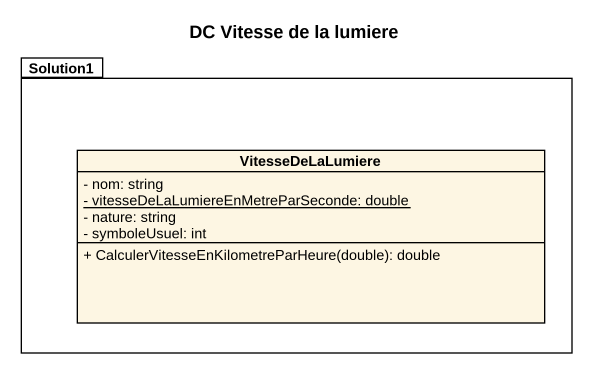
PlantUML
@startuml
title DC Vitesse de la lumiere
hide circle
hide empty members
skinparam classAttributeIconSize 0
package Solution1 {
  class VitesseDeLaLumiere {
    - nom: string
    {static} - vitesseDeLaLumiereEnMetreParSeconde: double
    - nature: string
    - symboleUsuel: int
    + CalculerVitesseEnKilometreParHeure(double): double
  }
}
@enduml
